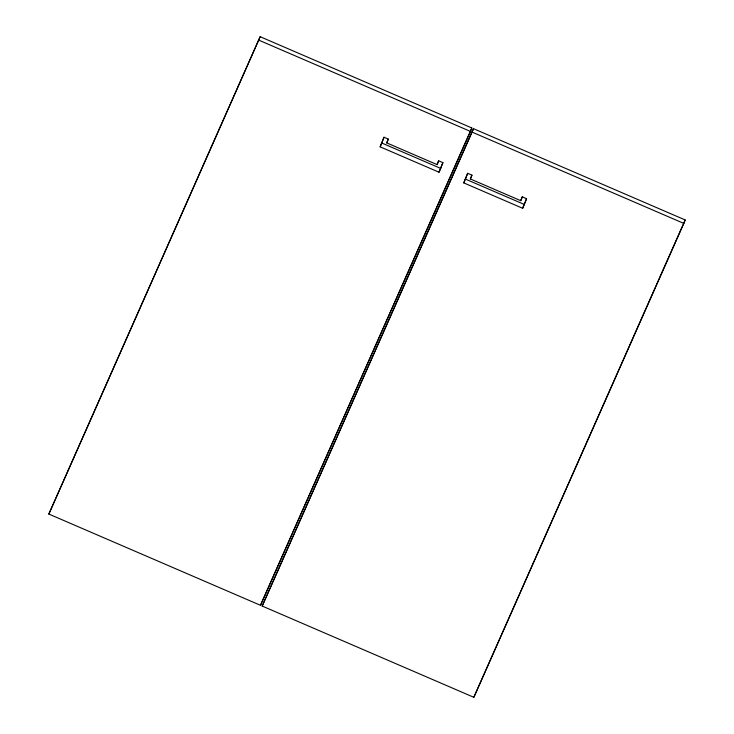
<?xml version="1.0" encoding="UTF-8"?>
<svg xmlns="http://www.w3.org/2000/svg" width="734" height="734" viewBox="0 0 734 734"><rect width="100%" height="100%" fill="white"/><g stroke="black" fill="none" stroke-linecap="round" stroke-linejoin="round"><path stroke-width="1.1" d="M48.839 514.057L260.166 36.7L471.806 127.955L470.485 131.423L260.487 605.311L48.839 514.057L260.166 36.7M380.139 146.837L384.038 137.249L388.304 139.093L386.827 142.937L437.18 164.655L438.657 160.801L442.923 162.645L440.712 168.416L439.024 172.224L380.139 146.837L384.038 137.249M260.487 605.311L471.806 127.955M262.194 606.045L473.513 128.689L685.161 219.943L683.84 223.411L473.834 697.3L262.194 606.045L473.513 128.689M439.024 172.224L441.235 166.453M463.769 182.894L467.677 173.316L471.944 175.151L470.466 179.004L520.819 200.712L522.296 196.859L526.562 198.703L524.342 204.474L522.654 208.282L463.769 182.894L467.677 173.316M522.654 208.282L524.874 202.511M473.834 697.3L685.161 219.943M386.616 142.901L388.304 139.093M436.969 164.609L438.657 160.801M441.657 165.499L442.923 162.645M470.255 178.958L471.944 175.151M520.608 200.676L522.296 196.859M525.296 201.556L526.562 198.703M258.836 40.168L470.485 131.423M472.191 132.157L683.84 223.411M381.827 143.029L440.712 168.416M465.457 179.087L524.342 204.474"/></g></svg>
